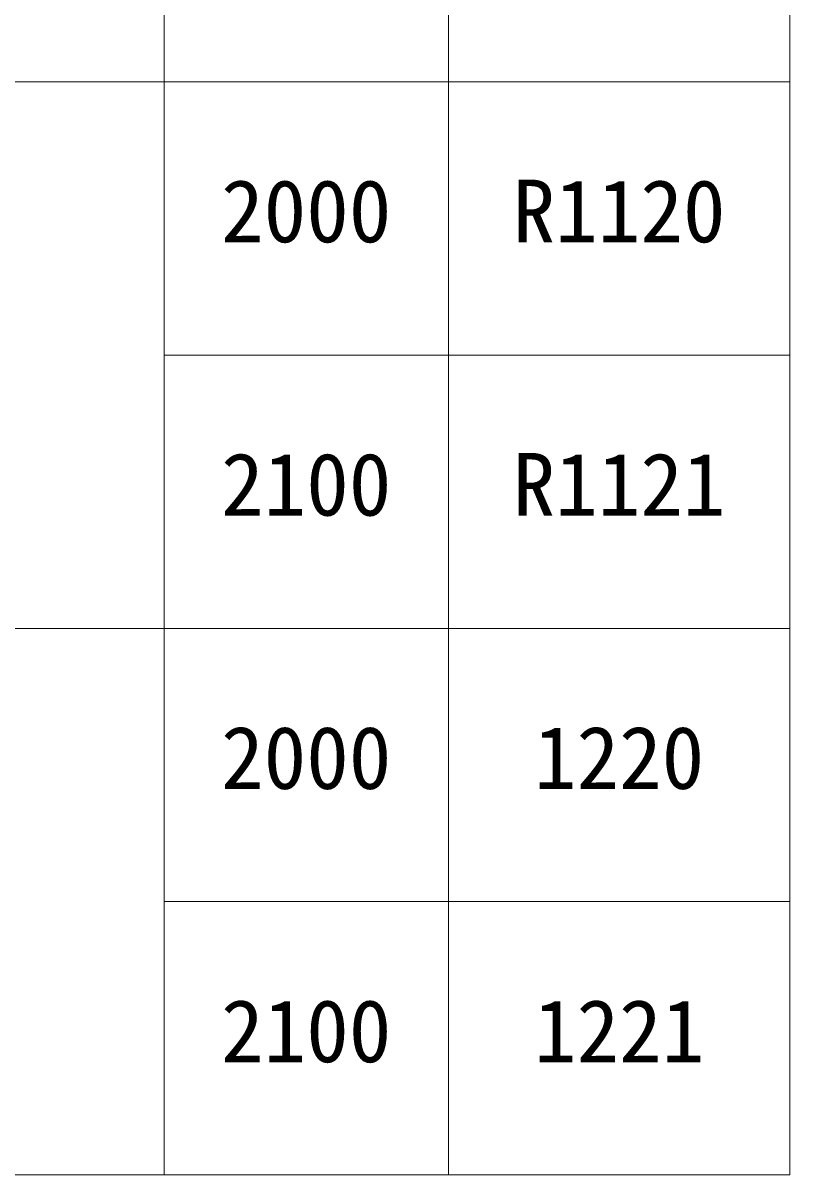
# Model space of a CAD drawing. Units: millimetres at full size, sheet at 1:30; details may follow other scales. Extents: x -6149 to 5151, y -9003 to 3076.
# Drawn here: x -398 to 951, y -4203 to -2180 of the extents above; entities that cross this region are included whole.
import ezdxf
from ezdxf.enums import TextEntityAlignment as Align

# ---------------------------------------------------------------- set-up
doc = ezdxf.new("R2010")
doc.units = ezdxf.units.MM
doc.header["$LTSCALE"] = 30
doc.linetypes.add('DOUBLE_CHAIN1', pattern=[8.8, 5, -1, 0.6, -0.6, 0.6, -1])
doc.layers.add('0-0', color=7, linetype='DOUBLE_CHAIN1', lineweight=9)
doc.layers.add('0-3', color=7, linetype='DOUBLE_CHAIN1', lineweight=9)
doc.layers.add('0-9', color=7, linetype='Continuous')
doc.styles.add('ＭＳ ゴシック', font='')
doc.styles.get('ＭＳ ゴシック').set_extended_font_data('MS Gothic')

msp = doc.modelspace()

# ---------------------------------------------------------------- linework, layer by layer
at = {"layer": '0-0', "linetype": 'Continuous'}
for p, q in [((-149.35, -1322.83), (-149.35, -2282.83)), ((-149.35, -1322.83), (-149.35, -2282.83)), ((350.65, -1322.83), (350.65, -2282.83)), ((350.65, -1322.83), (350.65, -2282.83)), ((-2049.35, -2282.83), (950.65, -2282.83)), ((-2049.35, -2282.83), (713.01, -2282.83)), ((-149.35, -2282.83), (-149.35, -3242.83)), ((-149.35, -2282.83), (-149.35, -3242.83)), ((350.65, -2282.83), (350.65, -3242.83)), ((350.65, -2282.83), (350.65, -3242.83)), ((713.01, -2282.83), (950.65, -2282.83)), ((713.01, -2282.83), (950.65, -2282.83)), ((950.65, -2762.83), (-149.35, -2762.83)), ((950.65, -2762.83), (-149.35, -2762.83)), ((-2549.35, -3242.83), (950.65, -3242.83)), ((-2549.35, -3242.83), (950.65, -3242.83)), ((-149.35, -3242.83), (-149.35, -4202.83)), ((-149.35, -3242.83), (-149.35, -4202.83)), ((350.65, -3242.83), (350.65, -4202.83)), ((350.65, -3242.83), (350.65, -4202.83)), ((713.01, -3242.83), (950.65, -3242.83)), ((713.01, -3242.83), (950.65, -3242.83)), ((713.01, -3242.83), (950.65, -3242.83)), ((950.65, -3722.83), (-149.35, -3722.83)), ((950.65, -3722.83), (-149.35, -3722.83)), ((950.65, -4202.83), (-2549.35, -4202.83))]:
    msp.add_line(p, q, dxfattribs=at)
for points in [[(-2549.35, 2917.17), (950.65, 2917.17), (950.65, -4202.83)], [(-2549.35, -3242.83), (713.01, -3242.83), (950.65, -3242.83)]]:
    msp.add_lwpolyline(points, dxfattribs=at)
at = {"layer": '0-3', "linetype": 'Continuous'}
for p, q in [((-2049.35, -2282.83), (950.65, -2282.83)), ((-2049.35, -2282.83), (713.01, -2282.83)), ((-2549.35, -3242.83), (713.01, -3242.83))]:
    msp.add_line(p, q, dxfattribs=at)

# ---------------------------------------------------------------- texts
at = {"layer": '0-9', "style": 'ＭＳ ゴシック'}
for s, p in [('2000', (-49.35, -2597.83)), ('R1120', (463.15, -2597.83)), ('2100', (-49.35, -3077.83)), ('R1121', (463.15, -3077.83)), ('2000', (-49.35, -3557.83)), ('1220', (500.65, -3557.83)), ('2100', (-49.35, -4037.83)), ('1221', (500.65, -4037.83))]:
    msp.add_text(s, height=110, dxfattribs=at).set_placement(p, align=Align.BOTTOM_LEFT)

doc.saveas('drawing.dxf')
